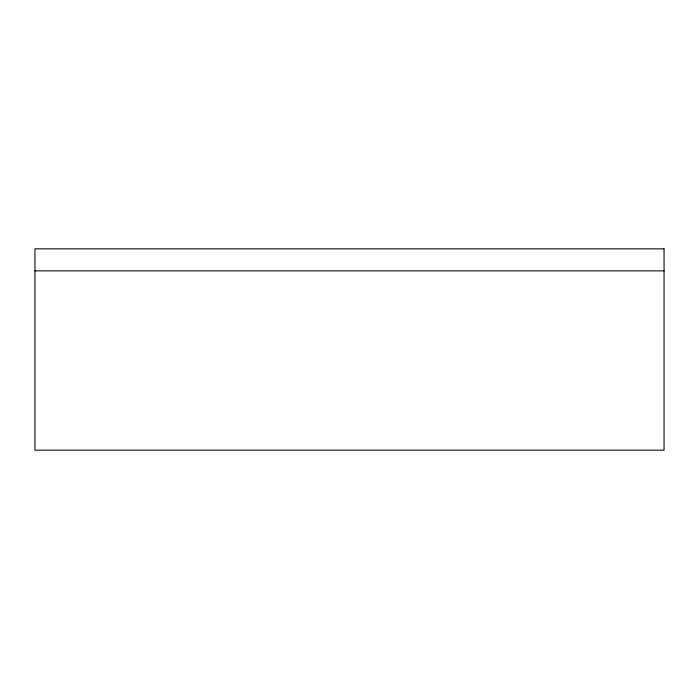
<?xml version="1.0" encoding="UTF-8"?>
<svg xmlns="http://www.w3.org/2000/svg" width="699" height="699" viewBox="0 0 699 699"><rect width="100%" height="100%" fill="white"/><g stroke="black" fill="none" stroke-linecap="round" stroke-linejoin="round"><path stroke-width="1.05" d="M34.95 270.863L664.05 270.863M664.05 248.844L34.95 248.844L34.95 450.156L664.05 450.156L664.05 248.844"/></g></svg>
